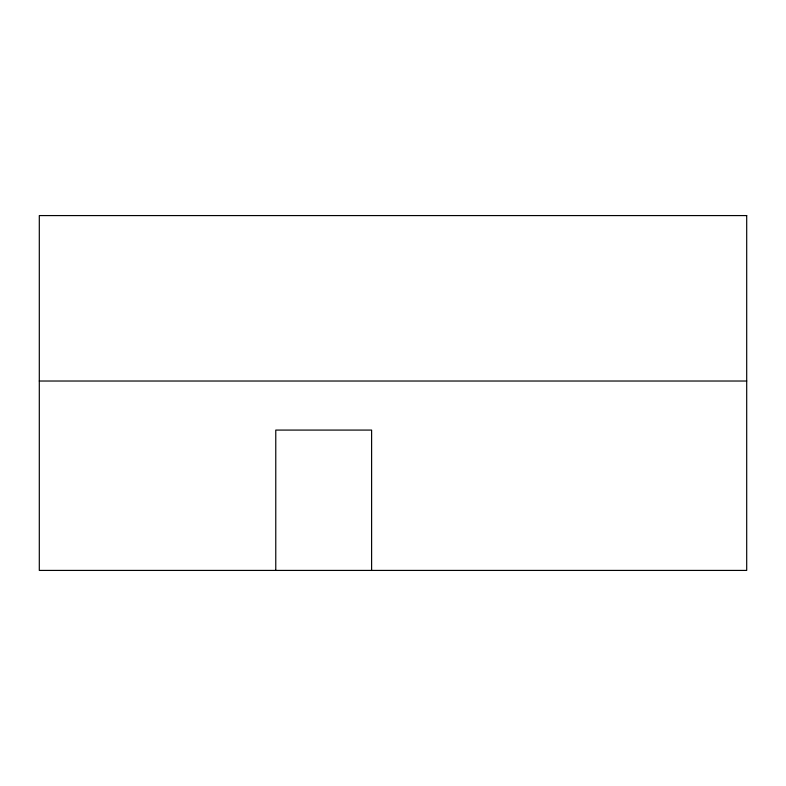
<?xml version="1.0" encoding="UTF-8"?>
<svg xmlns="http://www.w3.org/2000/svg" width="786" height="786" viewBox="0 0 786 786"><rect width="100%" height="100%" fill="white"/><g stroke="black" fill="none" stroke-linecap="round" stroke-linejoin="round"><path stroke-width="1.18" d="M39.3 381.023L746.7 381.023M371.611 570.42L371.611 430.08L275.768 430.08L275.768 570.42M746.7 215.58L39.3 215.58L39.3 570.42L746.7 570.42L746.7 215.58"/></g></svg>
